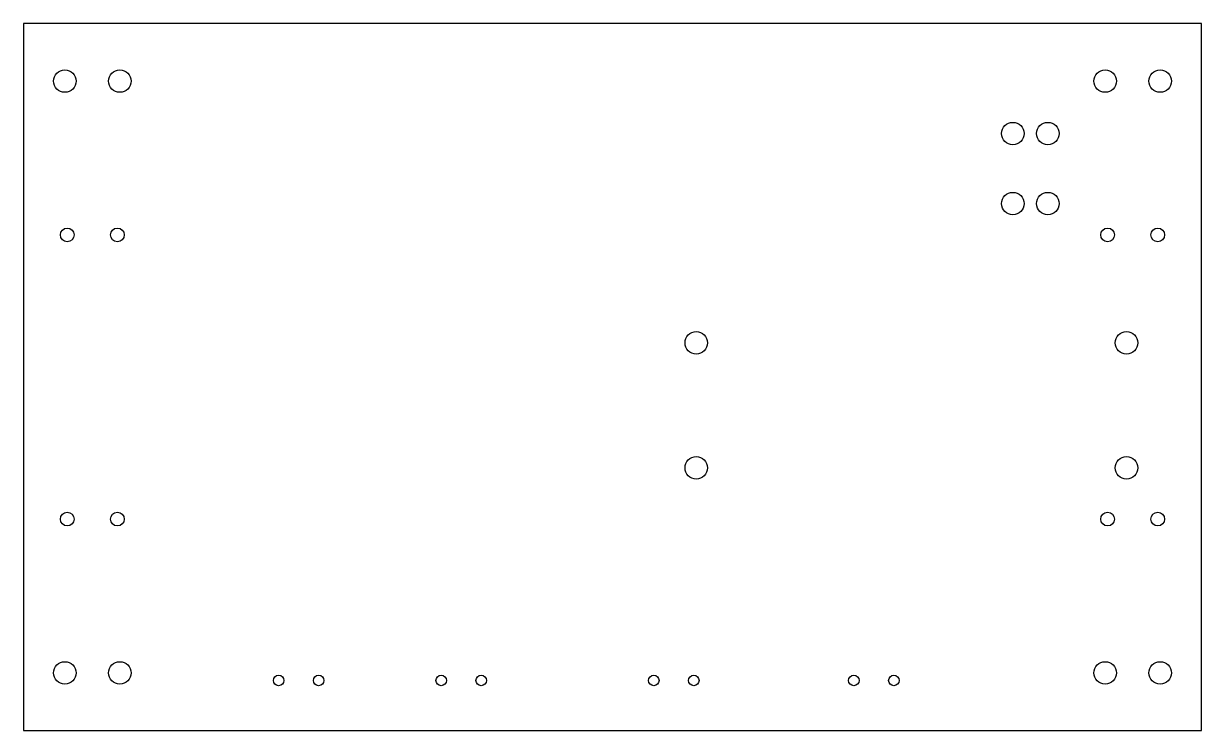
# Model space of a CAD drawing. Header units: millimetres. Extents: x 0 to 471, y 0 to 283.
import ezdxf

# ---------------------------------------------------------------- set-up
doc = ezdxf.new("R2010")
doc.units = ezdxf.units.MM
doc.layers.add('CUT', color=4, linetype='Continuous')
doc.layers.add('OUTLINE', color=7, linetype='Continuous')

msp = doc.modelspace()

# ---------------------------------------------------------------- linework, layer by layer
at = {"layer": 'CUT', "flags": 128}
for points in [[(12, 259.66, -1), (21, 259.66, -1)], [(34, 259.66, -1), (43, 259.66, -1)], [(437, 259.66, -1), (428, 259.66, -1)], [(450, 259.66, -1), (459, 259.66, -1)], [(400.1, 238.65, -1), (391.1, 238.65, -1)], [(414.1, 238.65, -1), (405.1, 238.65, -1)], [(400.1, 210.65, -1), (391.1, 210.65, -1)], [(405.1, 210.65, -1), (414.1, 210.65, -1)], [(14.75, 198.15, -1), (20.25, 198.15, -1)], [(34.75, 198.15, -1), (40.25, 198.15, -1)], [(436.25, 198.15, -1), (430.75, 198.15, -1)], [(456.25, 198.15, -1), (450.75, 198.15, -1)], [(264.5, 155, -1), (273.5, 155, -1)], [(445.5, 155, -1), (436.5, 155, -1)], [(273.5, 105, -1), (264.5, 105, -1)], [(445.5, 105, -1), (436.5, 105, -1)], [(14.75, 84.5, -1), (20.25, 84.5, -1)], [(34.75, 84.5, -1), (40.25, 84.5, -1)], [(436.25, 84.5, -1), (430.75, 84.5, -1)], [(456.25, 84.5, -1), (450.75, 84.5, -1)], [(12, 22.99, -1), (21, 22.99, -1)], [(34, 22.99, -1), (43, 22.99, -1)], [(437, 22.99, -1), (428, 22.99, -1)], [(459, 22.99, -1), (450, 22.99, -1)], [(99.9, 20, -1), (104.1, 20, -1)], [(115.9, 20, -1), (120.1, 20, -1)], [(164.9, 20, -1), (169.1, 20, -1)], [(180.9, 20, -1), (185.1, 20, -1)], [(254.1, 20, -1), (249.9, 20, -1)], [(270.1, 20, -1), (265.9, 20, -1)], [(334.1, 20, -1), (329.9, 20, -1)], [(350.1, 20, -1), (345.9, 20, -1)]]:
    msp.add_lwpolyline(points, format="xyb", close=True, dxfattribs=at)
at = {"layer": 'OUTLINE', "flags": 128}
msp.add_lwpolyline([(0, 282.65), (0, 0), (471, 0), (471, 282.65)], close=True, dxfattribs=at)

doc.saveas('drawing.dxf')
